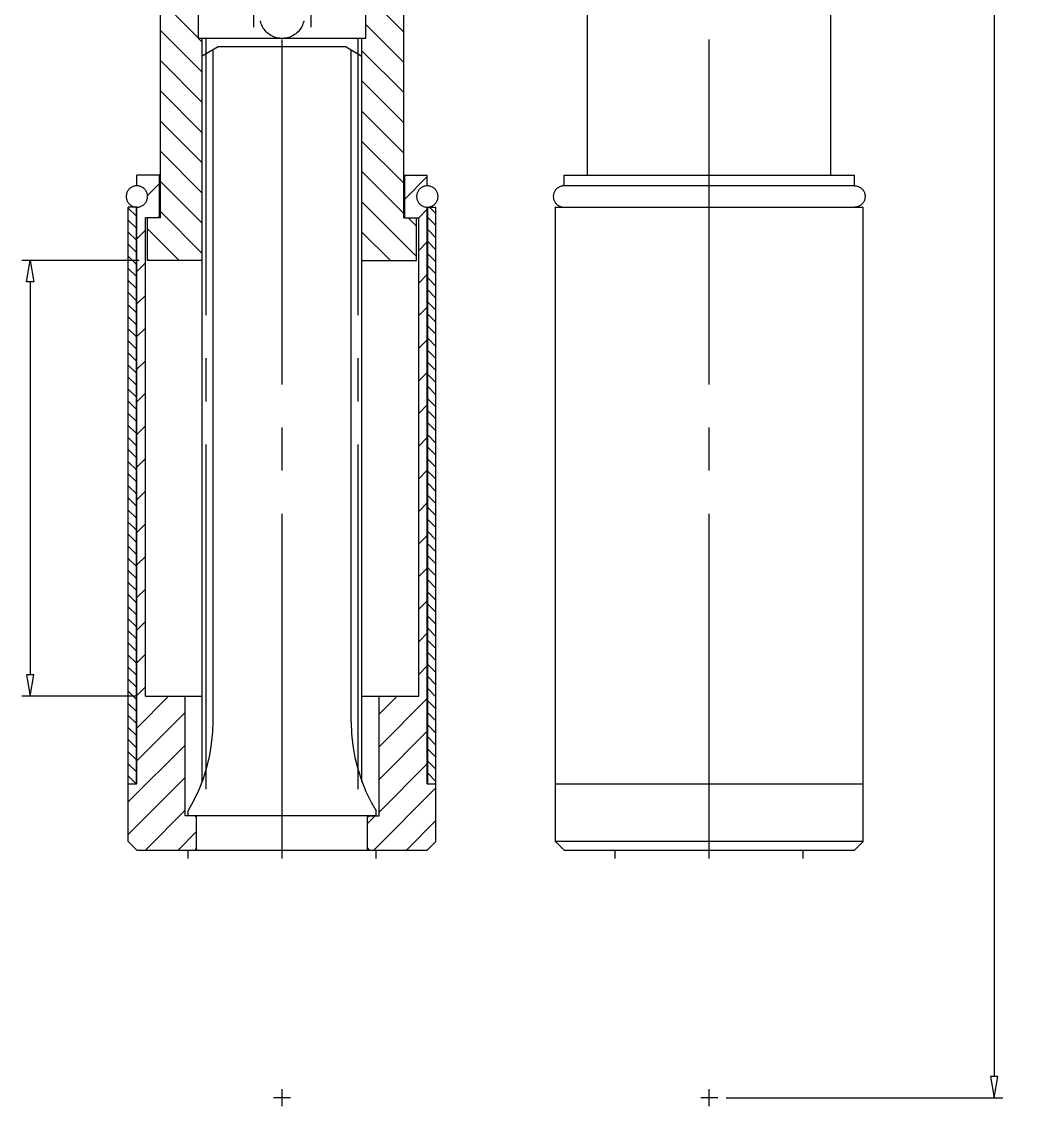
# Model space of a CAD drawing. Extents: x 18.9 to 51.3, y 0.1 to 49.5.
# Drawn here: x 22.06 to 51.28, y 0.13 to 31.58 of the extents above; entities that cross this region are included whole.
import ezdxf

# ---------------------------------------------------------------- set-up
doc = ezdxf.new("R2010")
doc.units = 0
doc.linetypes.add('1', pattern=[13.75, 10, -1.25, 1.25, -1.25])
doc.layers.get('0').update_dxf_attribs({"linetype": 'CONTINUOUS'})

msp = doc.modelspace()

# ---------------------------------------------------------------- linework, layer by layer
at = {"color": 7}
for points in [[(26.079, 25.894), (26.079, 44.202)], [(33.14, 25.894), (33.14, 44.202)], [(38.466, 27.133), (38.466, 44.202)], [(45.527, 27.133), (45.527, 44.202)], [(27.182, 31.097), (27.182, 43.484)], [(32.037, 31.097), (32.037, 43.484)], [(30.24, 31.607), (30.229, 31.563), (30.215, 31.52), (30.198, 31.479), (30.178, 31.438), (30.156, 31.399), (30.131, 31.362), (30.103, 31.327), (30.073, 31.293), (30.041, 31.262), (30.006, 31.233), (29.97, 31.207), (29.932, 31.183), (29.892, 31.162), (29.851, 31.144), (29.809, 31.128), (29.765, 31.116), (29.721, 31.106), (29.677, 31.1), (29.632, 31.097), (29.587, 31.097), (29.542, 31.1), (29.498, 31.106), (29.454, 31.116), (29.41, 31.128), (29.368, 31.144), (29.327, 31.162), (29.287, 31.183), (29.249, 31.207), (29.213, 31.233), (29.179, 31.262), (29.146, 31.293), (29.116, 31.327), (29.088, 31.362), (29.063, 31.399), (29.041, 31.438), (29.021, 31.479), (29.004, 31.52), (28.99, 31.563), (28.979, 31.607)], [(32.037, 31.097), (27.182, 31.097)], [(27.293, 30.584), (27.293, 31.097)], [(27.751, 30.849), (27.293, 30.584)], [(31.468, 30.849), (27.751, 30.849)], [(31.468, 30.849), (31.926, 30.584)], [(31.926, 30.584), (31.926, 31.097)], [(27.293, 9.54), (27.293, 30.584)], [(27.608, 11.277), (27.608, 30.766)], [(31.611, 11.277), (31.611, 30.766)], [(31.926, 9.54), (31.926, 30.584)], [(25.398, 26.823), (25.398, 27.133)], [(26.079, 27.133), (25.398, 27.133)], [(26.054, 25.894), (26.054, 27.133)], [(33.14, 27.133), (33.821, 27.133)], [(33.165, 25.894), (33.165, 27.133)], [(33.821, 26.823), (33.821, 27.133)], [(37.785, 27.133), (46.208, 27.133)], [(37.785, 26.823), (37.785, 27.133)], [(46.208, 26.823), (46.208, 27.133)], [(25.398, 26.204), (25.42, 26.204), (25.441, 26.207), (25.462, 26.21), (25.483, 26.216), (25.504, 26.222), (25.524, 26.231), (25.543, 26.24), (25.562, 26.251), (25.58, 26.263), (25.597, 26.276), (25.613, 26.291), (25.628, 26.306), (25.642, 26.323), (25.655, 26.34), (25.666, 26.359), (25.676, 26.378), (25.685, 26.397), (25.692, 26.418), (25.698, 26.438), (25.703, 26.46), (25.706, 26.481), (25.707, 26.503), (25.707, 26.524), (25.706, 26.546), (25.703, 26.567), (25.698, 26.588), (25.692, 26.609), (25.685, 26.629), (25.676, 26.649), (25.666, 26.668), (25.655, 26.687), (25.642, 26.704), (25.628, 26.721), (25.613, 26.736), (25.597, 26.751), (25.58, 26.764), (25.562, 26.776), (25.543, 26.787), (25.524, 26.796), (25.504, 26.804), (25.483, 26.811), (25.462, 26.816), (25.441, 26.82), (25.42, 26.822), (25.398, 26.823), (25.376, 26.822), (25.355, 26.82), (25.334, 26.816), (25.313, 26.811), (25.292, 26.804), (25.272, 26.796), (25.253, 26.787), (25.234, 26.776), (25.216, 26.764), (25.199, 26.751), (25.183, 26.736), (25.168, 26.721), (25.154, 26.704), (25.141, 26.687), (25.13, 26.668), (25.12, 26.649), (25.111, 26.629), (25.103, 26.609), (25.097, 26.588), (25.093, 26.567), (25.09, 26.546), (25.088, 26.524), (25.088, 26.503), (25.09, 26.481), (25.093, 26.46), (25.097, 26.438), (25.103, 26.418), (25.111, 26.397), (25.12, 26.378), (25.13, 26.359), (25.141, 26.34), (25.154, 26.323), (25.168, 26.306), (25.183, 26.291), (25.199, 26.276), (25.216, 26.263), (25.234, 26.251), (25.253, 26.24), (25.272, 26.231), (25.292, 26.222), (25.313, 26.216), (25.334, 26.21), (25.355, 26.207), (25.398, 26.204)], [(33.821, 26.204), (33.843, 26.204), (33.864, 26.207), (33.886, 26.21), (33.906, 26.216), (33.927, 26.222), (33.947, 26.231), (33.967, 26.24), (33.985, 26.251), (34.003, 26.263), (34.02, 26.276), (34.036, 26.291), (34.051, 26.306), (34.065, 26.323), (34.078, 26.34), (34.089, 26.359), (34.099, 26.378), (34.108, 26.397), (34.116, 26.418), (34.122, 26.438), (34.126, 26.46), (34.129, 26.481), (34.131, 26.503), (34.131, 26.524), (34.129, 26.546), (34.126, 26.567), (34.122, 26.588), (34.116, 26.609), (34.108, 26.629), (34.099, 26.649), (34.089, 26.668), (34.078, 26.687), (34.065, 26.704), (34.051, 26.721), (34.036, 26.736), (34.02, 26.751), (34.003, 26.764), (33.985, 26.776), (33.967, 26.787), (33.947, 26.796), (33.927, 26.804), (33.906, 26.811), (33.886, 26.816), (33.864, 26.82), (33.843, 26.822), (33.821, 26.823), (33.8, 26.822), (33.778, 26.82), (33.757, 26.816), (33.736, 26.811), (33.715, 26.804), (33.695, 26.796), (33.676, 26.787), (33.657, 26.776), (33.639, 26.764), (33.622, 26.751), (33.606, 26.736), (33.591, 26.721), (33.577, 26.704), (33.564, 26.687), (33.553, 26.668), (33.543, 26.649), (33.534, 26.629), (33.527, 26.609), (33.521, 26.588), (33.516, 26.567), (33.513, 26.546), (33.512, 26.524), (33.512, 26.503), (33.513, 26.481), (33.516, 26.46), (33.521, 26.438), (33.527, 26.418), (33.534, 26.397), (33.543, 26.378), (33.553, 26.359), (33.564, 26.34), (33.577, 26.323), (33.591, 26.306), (33.606, 26.291), (33.622, 26.276), (33.639, 26.263), (33.657, 26.251), (33.676, 26.24), (33.695, 26.231), (33.715, 26.222), (33.736, 26.216), (33.757, 26.21), (33.778, 26.207), (33.821, 26.204)], [(37.785, 26.823), (37.763, 26.822), (37.742, 26.82), (37.721, 26.816), (37.7, 26.811), (37.679, 26.804), (37.659, 26.796), (37.64, 26.787), (37.621, 26.776), (37.603, 26.764), (37.586, 26.751), (37.57, 26.736), (37.555, 26.721), (37.541, 26.704), (37.528, 26.687), (37.517, 26.668), (37.507, 26.649), (37.498, 26.629), (37.49, 26.609), (37.484, 26.588), (37.48, 26.567), (37.477, 26.546), (37.475, 26.524), (37.475, 26.503), (37.477, 26.481), (37.48, 26.46), (37.484, 26.438), (37.49, 26.418), (37.498, 26.397), (37.507, 26.378), (37.517, 26.359), (37.528, 26.34), (37.541, 26.323), (37.555, 26.306), (37.57, 26.291), (37.586, 26.276), (37.603, 26.263), (37.621, 26.251), (37.64, 26.24), (37.659, 26.231), (37.679, 26.222), (37.7, 26.216), (37.721, 26.21), (37.742, 26.207), (37.785, 26.204)], [(46.208, 26.823), (37.785, 26.823)], [(46.208, 26.823), (46.23, 26.822), (46.251, 26.82), (46.273, 26.816), (46.294, 26.811), (46.314, 26.804), (46.334, 26.796), (46.354, 26.787), (46.372, 26.776), (46.39, 26.764), (46.407, 26.751), (46.423, 26.736), (46.438, 26.721), (46.452, 26.704), (46.465, 26.687), (46.476, 26.668), (46.486, 26.649), (46.495, 26.629), (46.503, 26.609), (46.509, 26.588), (46.513, 26.567), (46.516, 26.546), (46.518, 26.524), (46.518, 26.503), (46.516, 26.481), (46.513, 26.46), (46.509, 26.438), (46.503, 26.418), (46.495, 26.397), (46.486, 26.378), (46.476, 26.359), (46.465, 26.34), (46.452, 26.323), (46.438, 26.306), (46.423, 26.291), (46.407, 26.276), (46.39, 26.263), (46.372, 26.251), (46.354, 26.24), (46.334, 26.231), (46.314, 26.222), (46.294, 26.216), (46.273, 26.21), (46.251, 26.207), (46.208, 26.204)], [(25.15, 7.809), (25.15, 26.204)], [(25.398, 26.204), (25.15, 26.204)], [(25.386, 9.481), (25.386, 26.204)], [(25.398, 9.481), (25.398, 26.204)], [(33.821, 9.481), (33.821, 26.204)], [(33.821, 26.204), (34.069, 26.204)], [(33.834, 9.481), (33.834, 26.204)], [(34.069, 7.809), (34.069, 26.204)], [(37.537, 7.809), (37.537, 26.204)], [(37.537, 26.204), (46.456, 26.204)], [(46.456, 7.809), (46.456, 26.204)], [(25.646, 12.021), (25.646, 25.894)], [(26.079, 25.894), (25.646, 25.894)], [(25.708, 24.655), (25.708, 25.894)], [(26.079, 25.894), (25.708, 25.894)], [(33.14, 25.894), (33.573, 25.894)], [(33.14, 25.894), (33.511, 25.894)], [(33.511, 24.655), (33.511, 25.894)], [(33.573, 12.021), (33.573, 25.894)], [(27.293, 24.655), (25.708, 24.655)], [(31.926, 24.655), (33.511, 24.655)], [(25.646, 12.021), (27.293, 12.021)], [(26.798, 8.552), (26.798, 12.021)], [(31.926, 12.021), (33.573, 12.021)], [(32.421, 8.552), (32.421, 12.021)], [(26.884, 8.699), (27.054, 9.001), (27.202, 9.313), (27.328, 9.636), (27.431, 9.966), (27.511, 10.302), (27.567, 10.643), (27.599, 10.988), (27.608, 11.277)], [(31.611, 11.277), (31.623, 10.932), (31.659, 10.588), (31.72, 10.247), (31.803, 9.912), (31.91, 9.583), (32.04, 9.262), (32.191, 8.951), (32.335, 8.699)], [(25.15, 9.481), (25.398, 9.481)], [(33.821, 9.481), (34.069, 9.481)], [(37.537, 9.481), (46.456, 9.481)], [(27.083, 8.552), (26.798, 8.552)], [(26.884, 8.552), (26.884, 8.699)], [(32.335, 8.552), (26.884, 8.552)], [(27.083, 8.552), (27.132, 8.503)], [(27.132, 7.561), (27.132, 8.552)], [(32.087, 7.561), (32.087, 8.552)], [(32.136, 8.552), (32.087, 8.503)], [(32.136, 8.552), (32.421, 8.552)], [(32.335, 8.552), (32.335, 8.699)], [(25.398, 7.561), (25.15, 7.809)], [(25.398, 7.561), (33.821, 7.561)], [(26.884, 7.313), (26.884, 7.561)], [(27.132, 7.611), (27.083, 7.561)], [(32.087, 7.611), (32.136, 7.561)], [(32.335, 7.313), (32.335, 7.561)], [(34.069, 7.809), (33.821, 7.561)], [(46.456, 7.809), (37.537, 7.809)], [(37.785, 7.561), (37.537, 7.809)], [(37.785, 7.561), (46.208, 7.561)], [(39.271, 7.313), (39.271, 7.561)], [(44.722, 7.313), (44.722, 7.561)], [(46.456, 7.809), (46.208, 7.561)]]:
    msp.add_lwpolyline(points, dxfattribs=at)
at = {"color": 3}
for points in [[(50.26, 44.326), (50.26, 0.996)], [(25.46, 24.655), (22.058, 24.655)], [(22.409, 24.036), (22.202, 24.036), (22.306, 24.655), (22.306, 24.655), (22.409, 24.036)], [(22.306, 24.036), (22.306, 12.64)], [(22.409, 12.64), (22.202, 12.64), (22.306, 12.021), (22.306, 12.021), (22.409, 12.64)], [(25.398, 12.021), (22.058, 12.021)], [(50.363, 0.996), (50.156, 0.996), (50.26, 0.377), (50.26, 0.377), (50.363, 0.996)], [(42.492, 0.377), (50.507, 0.377)]]:
    msp.add_lwpolyline(points, dxfattribs=at)
at = {"color": 4, "linetype": '1'}
for points in [[(28.78, 43.925), (28.78, 31.097)], [(30.439, 43.925), (30.439, 31.097)], [(29.61, 7.313), (29.61, 31.342)], [(41.997, 7.313), (41.997, 31.342)], [(27.407, 9.322), (27.407, 31.1)], [(31.812, 9.322), (31.812, 31.1)], [(29.857, 0.377), (29.362, 0.377)], [(29.61, 0.129), (29.61, 0.624)], [(42.244, 0.377), (41.749, 0.377)], [(41.997, 0.129), (41.997, 0.624)]]:
    msp.add_lwpolyline(points, dxfattribs=at)
at = {"color": 1}
for points in [[(26.079, 32.206), (27.182, 31.104)], [(32.037, 32.379), (33.14, 31.277)], [(32.037, 31.503), (33.14, 30.401)], [(26.079, 31.33), (27.293, 30.116)], [(27.189, 31.097), (27.293, 30.992)], [(31.926, 30.739), (33.14, 29.525)], [(26.079, 30.454), (27.293, 29.24)], [(26.079, 29.578), (27.293, 28.364)], [(31.926, 29.863), (33.14, 28.649)], [(31.926, 28.987), (33.14, 27.773)], [(26.079, 28.702), (27.293, 27.489)], [(31.926, 28.111), (33.14, 26.897)], [(26.079, 27.827), (27.293, 26.613)], [(31.926, 27.235), (33.14, 26.021)], [(33.165, 26.433), (33.821, 27.089)], [(25.706, 26.542), (26.054, 26.89)], [(26.079, 26.951), (27.293, 25.737)], [(25.15, 26.179), (25.386, 25.944)], [(31.926, 26.359), (33.511, 24.774)], [(33.572, 25.894), (33.821, 26.143)], [(33.885, 26.204), (34.069, 26.02)], [(25.15, 25.829), (25.386, 25.594)], [(26.004, 25.894), (26.054, 25.944)], [(26.079, 26.075), (27.293, 24.861)], [(33.267, 25.894), (33.511, 25.65)], [(33.834, 25.905), (34.069, 25.669)], [(25.15, 25.479), (25.386, 25.243)], [(25.398, 25.288), (25.646, 25.536)], [(25.708, 25.571), (26.623, 24.655)], [(31.926, 25.483), (32.754, 24.655)], [(33.834, 25.554), (34.069, 25.319)], [(33.573, 24.95), (33.821, 25.197)], [(33.834, 25.204), (34.069, 24.968)], [(25.15, 25.128), (25.386, 24.893)], [(33.834, 24.853), (34.069, 24.618)], [(25.15, 24.778), (25.386, 24.542)], [(25.398, 24.342), (25.646, 24.59)], [(25.708, 24.695), (25.747, 24.655)], [(25.15, 24.427), (25.386, 24.192)], [(33.573, 24.004), (33.821, 24.251)], [(33.834, 24.503), (34.069, 24.268)], [(25.15, 24.077), (25.386, 23.842)], [(33.834, 24.153), (34.069, 23.917)], [(25.15, 23.727), (25.386, 23.491)], [(25.398, 23.396), (25.646, 23.644)], [(33.834, 23.802), (34.069, 23.567)], [(25.15, 23.376), (25.386, 23.141)], [(33.573, 23.058), (33.821, 23.305)], [(33.834, 23.452), (34.069, 23.217)], [(25.15, 23.026), (25.386, 22.791)], [(33.834, 23.102), (34.069, 22.866)], [(25.15, 22.676), (25.386, 22.44)], [(25.398, 22.45), (25.646, 22.698)], [(33.834, 22.751), (34.069, 22.516)], [(33.573, 22.112), (33.821, 22.359)], [(33.834, 22.401), (34.069, 22.166)], [(25.15, 22.325), (25.386, 22.09)], [(33.834, 22.051), (34.069, 21.815)], [(25.15, 21.975), (25.386, 21.74)], [(25.398, 21.504), (25.646, 21.752)], [(25.15, 21.625), (25.386, 21.389)], [(33.573, 21.166), (33.821, 21.413)], [(33.834, 21.7), (34.069, 21.465)], [(25.15, 21.274), (25.386, 21.039)], [(33.834, 21.35), (34.069, 21.115)], [(25.15, 20.924), (25.386, 20.689)], [(25.398, 20.558), (25.646, 20.806)], [(33.834, 20.999), (34.069, 20.764)], [(25.15, 20.573), (25.386, 20.338)], [(33.573, 20.22), (33.821, 20.467)], [(33.834, 20.649), (34.069, 20.414)], [(25.15, 20.223), (25.386, 19.988)], [(33.834, 20.299), (34.069, 20.063)], [(25.15, 19.873), (25.386, 19.637)], [(25.398, 19.612), (25.646, 19.86)], [(33.834, 19.948), (34.069, 19.713)], [(25.15, 19.522), (25.386, 19.287)], [(33.573, 19.274), (33.821, 19.521)], [(33.834, 19.598), (34.069, 19.363)], [(33.834, 19.248), (34.069, 19.012)], [(25.15, 19.172), (25.386, 18.937)], [(25.398, 18.666), (25.646, 18.914)], [(33.834, 18.897), (34.069, 18.662)], [(25.15, 18.822), (25.386, 18.586)], [(33.573, 18.328), (33.821, 18.576)], [(25.15, 18.471), (25.386, 18.236)], [(33.834, 18.547), (34.069, 18.312)], [(25.15, 18.121), (25.386, 17.886)], [(25.398, 17.72), (25.646, 17.968)], [(33.834, 18.197), (34.069, 17.961)], [(25.15, 17.771), (25.386, 17.535)], [(33.573, 17.382), (33.821, 17.63)], [(33.834, 17.846), (34.069, 17.611)], [(25.15, 17.42), (25.386, 17.185)], [(33.834, 17.496), (34.069, 17.261)], [(25.15, 17.07), (25.386, 16.835)], [(25.398, 16.774), (25.646, 17.022)], [(33.834, 17.146), (34.069, 16.91)], [(25.15, 16.72), (25.386, 16.484)], [(33.573, 16.436), (33.821, 16.684)], [(33.834, 16.795), (34.069, 16.56)], [(25.15, 16.369), (25.386, 16.134)], [(33.834, 16.445), (34.069, 16.209)], [(25.398, 15.828), (25.646, 16.076)], [(33.834, 16.094), (34.069, 15.859)], [(25.15, 16.019), (25.386, 15.783)], [(33.573, 15.49), (33.821, 15.738)], [(33.834, 15.744), (34.069, 15.509)], [(25.15, 15.668), (25.386, 15.433)], [(25.15, 15.318), (25.386, 15.083)], [(25.398, 14.882), (25.646, 15.13)], [(33.834, 15.394), (34.069, 15.158)], [(25.15, 14.968), (25.386, 14.732)], [(33.573, 14.544), (33.821, 14.792)], [(33.834, 15.043), (34.069, 14.808)], [(25.15, 14.617), (25.386, 14.382)], [(33.834, 14.693), (34.069, 14.458)], [(25.15, 14.267), (25.386, 14.032)], [(25.398, 13.936), (25.646, 14.184)], [(33.834, 14.343), (34.069, 14.107)], [(25.15, 13.917), (25.386, 13.681)], [(33.573, 13.598), (33.821, 13.846)], [(33.834, 13.992), (34.069, 13.757)], [(25.15, 13.566), (25.386, 13.331)], [(33.834, 13.642), (34.069, 13.407)], [(25.15, 13.216), (25.386, 12.981)], [(25.398, 12.99), (25.646, 13.238)], [(33.834, 13.292), (34.069, 13.056)], [(33.573, 12.652), (33.821, 12.9)], [(33.834, 12.941), (34.069, 12.706)], [(25.15, 12.866), (25.386, 12.63)], [(33.834, 12.591), (34.069, 12.356)], [(25.15, 12.515), (25.386, 12.28)], [(25.398, 12.044), (25.646, 12.292)], [(25.15, 12.165), (25.386, 11.93)], [(25.398, 11.098), (26.32, 12.021)], [(32.421, 11.5), (32.942, 12.021)], [(32.421, 10.554), (33.821, 11.954)], [(33.834, 12.241), (34.069, 12.005)], [(25.15, 11.815), (25.386, 11.579)], [(33.834, 11.89), (34.069, 11.655)], [(25.15, 11.464), (25.386, 11.229)], [(25.398, 10.152), (26.798, 11.552)], [(33.834, 11.54), (34.069, 11.304)], [(25.15, 11.114), (25.386, 10.878)], [(33.834, 11.189), (34.069, 10.954)], [(25.15, 10.763), (25.386, 10.528)], [(32.421, 9.608), (33.821, 11.008)], [(33.834, 10.839), (34.069, 10.604)], [(25.15, 8.959), (26.798, 10.606)], [(25.15, 10.413), (25.386, 10.178)], [(33.834, 10.489), (34.069, 10.253)], [(33.834, 10.138), (34.069, 9.903)], [(25.15, 10.063), (25.386, 9.827)], [(32.421, 8.662), (33.821, 10.062)], [(33.834, 9.788), (34.069, 9.553)], [(25.15, 9.712), (25.381, 9.481)], [(25.15, 8.013), (26.798, 9.66)], [(32.267, 7.561), (34.069, 9.364)], [(25.645, 7.561), (26.798, 8.714)], [(32.087, 8.328), (32.312, 8.552)], [(33.213, 7.561), (34.069, 8.418)], [(26.591, 7.561), (27.132, 8.103)]]:
    msp.add_lwpolyline(points, dxfattribs=at)
at = {"color": 2, "const_width": 0.000000248}
for points in [[(50.408, 23.352), (50.408, 23.459), (51.087, 23.459), (51.062, 23.487), (51.038, 23.521), (51.013, 23.559), (50.991, 23.6), (50.973, 23.637), (50.958, 23.672), (51.061, 23.672), (51.091, 23.615), (51.125, 23.562), (51.163, 23.515), (51.202, 23.475), (51.241, 23.444), (51.279, 23.421), (51.279, 23.352), (50.408, 23.352)], [(50.879, 22.916), (50.897, 22.956), (50.92, 22.989), (50.948, 23.014), (50.98, 23.032), (51.016, 23.042), (51.055, 23.046), (51.115, 23.038), (51.168, 23.016), (51.214, 22.978), (51.25, 22.927), (51.272, 22.867), (51.279, 22.797), (51.272, 22.726), (51.25, 22.665), (51.213, 22.614), (51.166, 22.576), (51.112, 22.553), (51.052, 22.545), (51.014, 22.548), (50.979, 22.559), (50.947, 22.576), (50.92, 22.601), (50.897, 22.633), (50.879, 22.673), (50.858, 22.624), (50.83, 22.583), (50.795, 22.551), (50.753, 22.528), (50.707, 22.514), (50.656, 22.509), (50.586, 22.518), (50.524, 22.544), (50.469, 22.588), (50.427, 22.646), (50.402, 22.715), (50.394, 22.795), (50.402, 22.875), (50.427, 22.944), (50.47, 23.002), (50.524, 23.046), (50.588, 23.072), (50.659, 23.081), (50.712, 23.076), (50.76, 23.062), (50.801, 23.038), (50.835, 23.005), (50.861, 22.964), (50.879, 22.916)], [(50.658, 22.971), (50.628, 22.969), (50.599, 22.962), (50.57, 22.95), (50.544, 22.933), (50.522, 22.912), (50.504, 22.886), (50.491, 22.856), (50.484, 22.826), (50.481, 22.794), (50.487, 22.746), (50.503, 22.704), (50.53, 22.668), (50.566, 22.64), (50.607, 22.624), (50.655, 22.618), (50.703, 22.624), (50.746, 22.641), (50.782, 22.669), (50.81, 22.706), (50.827, 22.749), (50.832, 22.797), (50.827, 22.845), (50.81, 22.886), (50.783, 22.922), (50.747, 22.949), (50.705, 22.966), (50.658, 22.971)], [(51.059, 22.937), (51.02, 22.933), (50.987, 22.919), (50.958, 22.897), (50.937, 22.868), (50.924, 22.834), (50.919, 22.794), (50.924, 22.756), (50.937, 22.722), (50.958, 22.694), (50.986, 22.672), (51.017, 22.659), (51.053, 22.654), (51.09, 22.659), (51.123, 22.672), (51.151, 22.695), (51.174, 22.724), (51.187, 22.758), (51.191, 22.796), (51.187, 22.834), (51.174, 22.868), (51.152, 22.897), (51.125, 22.919), (51.093, 22.932), (51.059, 22.937)], [(29.996, 22.439), (30.005, 22.341), (29.961, 22.33), (29.926, 22.315), (29.9, 22.294), (29.882, 22.268), (29.871, 22.238), (29.867, 22.204), (29.87, 22.174), (29.877, 22.146), (29.89, 22.122), (29.907, 22.099), (29.927, 22.08), (29.95, 22.064), (29.978, 22.049), (30.012, 22.037), (30.052, 22.026), (30.095, 22.017), (30.139, 22.012), (30.183, 22.01), (30.188, 22.01), (30.195, 22.011), (30.204, 22.011), (30.172, 22.034), (30.145, 22.062), (30.121, 22.094), (30.104, 22.131), (30.093, 22.169), (30.089, 22.209), (30.098, 22.274), (30.124, 22.332), (30.168, 22.383), (30.226, 22.423), (30.295, 22.446), (30.374, 22.454), (30.457, 22.446), (30.528, 22.421), (30.588, 22.38), (30.632, 22.326), (30.659, 22.264), (30.668, 22.194), (30.663, 22.141), (30.648, 22.092), (30.623, 22.046), (30.588, 22.005), (30.544, 21.971), (30.492, 21.944), (30.427, 21.925), (30.346, 21.913), (30.247, 21.909), (30.144, 21.913), (30.055, 21.925), (29.982, 21.944), (29.921, 21.97), (29.871, 22.005), (29.831, 22.046), (29.803, 22.094), (29.785, 22.148), (29.78, 22.206), (29.786, 22.267), (29.805, 22.32), (29.836, 22.365), (29.879, 22.401), (29.932, 22.425), (29.996, 22.439)], [(30.38, 22.022), (30.437, 22.027), (30.486, 22.043), (30.526, 22.069), (30.556, 22.102), (30.574, 22.14), (30.58, 22.181), (30.573, 22.224), (30.554, 22.264), (30.522, 22.299), (30.479, 22.327), (30.429, 22.344), (30.371, 22.35), (30.319, 22.344), (30.274, 22.328), (30.236, 22.302), (30.207, 22.268), (30.19, 22.228), (30.184, 22.184), (30.19, 22.14), (30.207, 22.101), (30.236, 22.068), (30.275, 22.043), (30.323, 22.027), (30.38, 22.022)], [(42.383, 22.439), (42.392, 22.341), (42.348, 22.33), (42.313, 22.315), (42.287, 22.294), (42.269, 22.268), (42.258, 22.238), (42.254, 22.204), (42.257, 22.174), (42.265, 22.146), (42.277, 22.122), (42.294, 22.099), (42.314, 22.08), (42.337, 22.064), (42.365, 22.049), (42.399, 22.037), (42.439, 22.026), (42.482, 22.017), (42.526, 22.012), (42.57, 22.01), (42.575, 22.01), (42.582, 22.011), (42.591, 22.011), (42.559, 22.034), (42.532, 22.062), (42.508, 22.094), (42.491, 22.131), (42.48, 22.169), (42.477, 22.209), (42.485, 22.274), (42.511, 22.332), (42.555, 22.383), (42.613, 22.423), (42.682, 22.446), (42.761, 22.454), (42.844, 22.446), (42.915, 22.421), (42.975, 22.38), (43.019, 22.326), (43.046, 22.264), (43.055, 22.194), (43.05, 22.141), (43.035, 22.092), (43.01, 22.046), (42.975, 22.005), (42.931, 21.971), (42.879, 21.944), (42.815, 21.925), (42.733, 21.913), (42.634, 21.909), (42.531, 21.913), (42.442, 21.925), (42.369, 21.944), (42.308, 21.97), (42.258, 22.005), (42.218, 22.046), (42.19, 22.094), (42.172, 22.148), (42.167, 22.206), (42.173, 22.267), (42.192, 22.32), (42.223, 22.365), (42.266, 22.401), (42.319, 22.425), (42.383, 22.439)], [(42.767, 22.022), (42.824, 22.027), (42.873, 22.043), (42.913, 22.069), (42.943, 22.102), (42.961, 22.14), (42.967, 22.181), (42.96, 22.224), (42.941, 22.264), (42.909, 22.299), (42.866, 22.327), (42.816, 22.344), (42.758, 22.35), (42.706, 22.344), (42.661, 22.328), (42.623, 22.302), (42.594, 22.268), (42.577, 22.228), (42.571, 22.184), (42.577, 22.14), (42.594, 22.101), (42.623, 22.068), (42.662, 22.043), (42.71, 22.027), (42.767, 22.022)], [(50.836, 22.406), (50.932, 22.402), (51.014, 22.392), (51.083, 22.374), (51.141, 22.35), (51.189, 22.318), (51.228, 22.28), (51.256, 22.235), (51.273, 22.183), (51.279, 22.123), (51.276, 22.078), (51.266, 22.038), (51.251, 22.001), (51.229, 21.968), (51.202, 21.939), (51.17, 21.914), (51.132, 21.892), (51.089, 21.875), (51.041, 21.86), (50.984, 21.849), (50.916, 21.843), (50.836, 21.84), (50.741, 21.844), (50.659, 21.854), (50.59, 21.872), (50.532, 21.896), (50.484, 21.927), (50.445, 21.965), (50.416, 22.011), (50.399, 22.063), (50.394, 22.123), (50.404, 22.201), (50.433, 22.266), (50.483, 22.32), (50.571, 22.368), (50.688, 22.396), (50.836, 22.406)], [(50.836, 22.296), (50.709, 22.291), (50.615, 22.274), (50.552, 22.246), (50.512, 22.211), (50.489, 22.169), (50.481, 22.123), (50.489, 22.077), (50.513, 22.036), (50.552, 22), (50.615, 21.972), (50.71, 21.955), (50.836, 21.95), (50.963, 21.955), (51.058, 21.972), (51.12, 22), (51.16, 22.036), (51.183, 22.077), (51.191, 22.124), (51.184, 22.17), (51.163, 22.209), (51.129, 22.241), (51.061, 22.272), (50.963, 22.29), (50.836, 22.296)], [(29.897, 21.275), (29.794, 21.275), (29.794, 21.823), (29.82, 21.822), (29.845, 21.818), (29.869, 21.811), (29.908, 21.795), (29.946, 21.772), (29.984, 21.744), (30.024, 21.709), (30.068, 21.665), (30.116, 21.611), (30.188, 21.531), (30.25, 21.47), (30.301, 21.429), (30.345, 21.402), (30.388, 21.386), (30.429, 21.381), (30.469, 21.386), (30.505, 21.4), (30.536, 21.424), (30.56, 21.456), (30.575, 21.494), (30.58, 21.537), (30.575, 21.583), (30.559, 21.622), (30.534, 21.655), (30.499, 21.679), (30.456, 21.694), (30.405, 21.699), (30.417, 21.804), (30.492, 21.79), (30.554, 21.763), (30.604, 21.723), (30.64, 21.671), (30.661, 21.608), (30.668, 21.535), (30.661, 21.461), (30.637, 21.398), (30.599, 21.346), (30.549, 21.307), (30.491, 21.284), (30.427, 21.277), (30.392, 21.279), (30.358, 21.286), (30.324, 21.297), (30.29, 21.313), (30.254, 21.336), (30.218, 21.364), (30.176, 21.403), (30.125, 21.455), (30.065, 21.521), (30.016, 21.575), (29.98, 21.614), (29.955, 21.639), (29.936, 21.655), (29.916, 21.67), (29.897, 21.682), (29.897, 21.275)], [(42.284, 21.275), (42.181, 21.275), (42.181, 21.823), (42.207, 21.822), (42.232, 21.818), (42.256, 21.811), (42.295, 21.795), (42.333, 21.772), (42.371, 21.744), (42.411, 21.709), (42.455, 21.665), (42.503, 21.611), (42.575, 21.531), (42.637, 21.47), (42.688, 21.429), (42.732, 21.402), (42.775, 21.386), (42.816, 21.381), (42.856, 21.386), (42.892, 21.4), (42.923, 21.424), (42.948, 21.456), (42.962, 21.494), (42.967, 21.537), (42.962, 21.583), (42.946, 21.622), (42.921, 21.655), (42.886, 21.679), (42.843, 21.694), (42.792, 21.699), (42.804, 21.804), (42.879, 21.79), (42.942, 21.763), (42.991, 21.723), (43.027, 21.671), (43.048, 21.608), (43.055, 21.535), (43.048, 21.461), (43.024, 21.398), (42.986, 21.346), (42.936, 21.307), (42.879, 21.284), (42.814, 21.277), (42.779, 21.279), (42.745, 21.286), (42.711, 21.297), (42.677, 21.313), (42.641, 21.336), (42.605, 21.364), (42.563, 21.403), (42.512, 21.455), (42.452, 21.521), (42.404, 21.575), (42.367, 21.614), (42.342, 21.639), (42.323, 21.655), (42.304, 21.67), (42.284, 21.682), (42.284, 21.275)], [(30.024, 21.166), (30.038, 21.064), (29.984, 21.05), (29.94, 21.03), (29.908, 21.004), (29.885, 20.974), (29.872, 20.94), (29.867, 20.902), (29.873, 20.856), (29.891, 20.816), (29.92, 20.78), (29.957, 20.753), (30, 20.736), (30.049, 20.731), (30.095, 20.736), (30.136, 20.751), (30.171, 20.777), (30.197, 20.81), (30.213, 20.849), (30.218, 20.893), (30.217, 20.914), (30.213, 20.938), (30.206, 20.965), (30.3, 20.954), (30.3, 20.947), (30.299, 20.942), (30.299, 20.937), (30.303, 20.895), (30.315, 20.856), (30.335, 20.82), (30.363, 20.791), (30.399, 20.774), (30.445, 20.768), (30.481, 20.772), (30.514, 20.785), (30.542, 20.806), (30.563, 20.834), (30.576, 20.866), (30.58, 20.904), (30.576, 20.941), (30.563, 20.974), (30.541, 21.003), (30.511, 21.026), (30.472, 21.043), (30.424, 21.054), (30.443, 21.156), (30.509, 21.138), (30.565, 21.11), (30.609, 21.071), (30.642, 21.023), (30.662, 20.968), (30.668, 20.906), (30.665, 20.862), (30.655, 20.82), (30.638, 20.781), (30.615, 20.746), (30.587, 20.717), (30.554, 20.694), (30.518, 20.677), (30.481, 20.667), (30.442, 20.664), (30.406, 20.667), (30.371, 20.676), (30.339, 20.692), (30.311, 20.715), (30.286, 20.743), (30.266, 20.778), (30.25, 20.732), (30.225, 20.694), (30.192, 20.664), (30.151, 20.641), (30.105, 20.627), (30.051, 20.623), (29.979, 20.632), (29.915, 20.658), (29.858, 20.702), (29.814, 20.759), (29.788, 20.826), (29.779, 20.902), (29.787, 20.971), (29.809, 21.031), (29.847, 21.083), (29.897, 21.125), (29.956, 21.152), (30.024, 21.166)], [(42.411, 21.166), (42.425, 21.064), (42.371, 21.05), (42.327, 21.03), (42.295, 21.004), (42.272, 20.974), (42.259, 20.94), (42.254, 20.902), (42.26, 20.856), (42.278, 20.816), (42.307, 20.78), (42.344, 20.753), (42.387, 20.736), (42.436, 20.731), (42.482, 20.736), (42.523, 20.751), (42.558, 20.777), (42.584, 20.81), (42.6, 20.849), (42.605, 20.893), (42.604, 20.914), (42.6, 20.938), (42.593, 20.965), (42.687, 20.954), (42.687, 20.947), (42.686, 20.942), (42.686, 20.937), (42.69, 20.895), (42.702, 20.856), (42.722, 20.82), (42.75, 20.791), (42.786, 20.774), (42.832, 20.768), (42.868, 20.772), (42.901, 20.785), (42.929, 20.806), (42.95, 20.834), (42.963, 20.866), (42.968, 20.904), (42.963, 20.941), (42.95, 20.974), (42.928, 21.003), (42.898, 21.026), (42.859, 21.043), (42.811, 21.054), (42.83, 21.156), (42.896, 21.138), (42.952, 21.11), (42.996, 21.071), (43.029, 21.023), (43.049, 20.968), (43.055, 20.906), (43.052, 20.862), (43.042, 20.82), (43.025, 20.781), (43.002, 20.746), (42.974, 20.717), (42.941, 20.694), (42.905, 20.677), (42.868, 20.667), (42.829, 20.664), (42.793, 20.667), (42.758, 20.676), (42.726, 20.692), (42.698, 20.715), (42.673, 20.743), (42.653, 20.778), (42.637, 20.732), (42.612, 20.694), (42.579, 20.664), (42.538, 20.641), (42.492, 20.627), (42.439, 20.623), (42.366, 20.632), (42.302, 20.658), (42.245, 20.702), (42.201, 20.759), (42.175, 20.826), (42.166, 20.902), (42.174, 20.971), (42.196, 21.031), (42.234, 21.083), (42.284, 21.125), (42.343, 21.152), (42.411, 21.166)], [(30.266, 20.366), (30.285, 20.404), (30.308, 20.436), (30.336, 20.46), (30.368, 20.476), (30.404, 20.487), (30.444, 20.49), (30.504, 20.483), (30.557, 20.461), (30.604, 20.425), (30.64, 20.377), (30.661, 20.319), (30.668, 20.252), (30.661, 20.184), (30.639, 20.126), (30.602, 20.077), (30.555, 20.041), (30.501, 20.019), (30.441, 20.011), (30.402, 20.015), (30.367, 20.025), (30.336, 20.041), (30.308, 20.065), (30.285, 20.096), (30.266, 20.133), (30.245, 20.086), (30.217, 20.048), (30.182, 20.017), (30.141, 19.995), (30.095, 19.982), (30.043, 19.977), (29.973, 19.986), (29.91, 20.011), (29.856, 20.052), (29.813, 20.108), (29.788, 20.174), (29.78, 20.25), (29.788, 20.327), (29.813, 20.393), (29.856, 20.448), (29.911, 20.49), (29.974, 20.515), (30.046, 20.523), (30.1, 20.519), (30.147, 20.505), (30.188, 20.482), (30.222, 20.451), (30.248, 20.412), (30.266, 20.366)], [(42.653, 20.366), (42.672, 20.404), (42.695, 20.436), (42.723, 20.46), (42.755, 20.476), (42.791, 20.487), (42.831, 20.49), (42.891, 20.483), (42.944, 20.461), (42.991, 20.425), (43.027, 20.377), (43.048, 20.319), (43.055, 20.252), (43.048, 20.184), (43.026, 20.126), (42.989, 20.077), (42.942, 20.041), (42.888, 20.019), (42.828, 20.011), (42.789, 20.015), (42.754, 20.025), (42.723, 20.041), (42.695, 20.065), (42.672, 20.096), (42.653, 20.133), (42.632, 20.086), (42.604, 20.048), (42.569, 20.017), (42.528, 19.995), (42.482, 19.982), (42.43, 19.977), (42.36, 19.986), (42.297, 20.011), (42.243, 20.052), (42.2, 20.108), (42.175, 20.174), (42.167, 20.25), (42.175, 20.327), (42.201, 20.393), (42.243, 20.448), (42.298, 20.49), (42.361, 20.515), (42.433, 20.523), (42.487, 20.519), (42.534, 20.505), (42.575, 20.482), (42.61, 20.451), (42.636, 20.412), (42.653, 20.366)], [(30.046, 20.419), (30.015, 20.417), (29.986, 20.41), (29.957, 20.398), (29.931, 20.382), (29.909, 20.362), (29.891, 20.337), (29.878, 20.309), (29.87, 20.28), (29.867, 20.249), (29.873, 20.203), (29.889, 20.163), (29.917, 20.129), (29.953, 20.102), (29.994, 20.087), (30.042, 20.081), (30.09, 20.087), (30.133, 20.103), (30.17, 20.13), (30.198, 20.166), (30.214, 20.206), (30.22, 20.253), (30.215, 20.298), (30.198, 20.337), (30.17, 20.372), (30.134, 20.398), (30.093, 20.414), (30.046, 20.419)], [(30.447, 20.386), (30.409, 20.382), (30.375, 20.369), (30.347, 20.348), (30.325, 20.32), (30.312, 20.288), (30.307, 20.25), (30.312, 20.213), (30.325, 20.181), (30.346, 20.153), (30.374, 20.132), (30.406, 20.12), (30.442, 20.116), (30.479, 20.12), (30.512, 20.133), (30.54, 20.154), (30.563, 20.182), (30.576, 20.215), (30.58, 20.251), (30.576, 20.288), (30.563, 20.32), (30.541, 20.348), (30.513, 20.369), (30.482, 20.382), (30.447, 20.386)], [(42.433, 20.419), (42.402, 20.417), (42.373, 20.41), (42.344, 20.398), (42.318, 20.382), (42.296, 20.362), (42.278, 20.337), (42.265, 20.309), (42.257, 20.28), (42.254, 20.249), (42.26, 20.203), (42.276, 20.163), (42.304, 20.129), (42.34, 20.102), (42.381, 20.087), (42.429, 20.081), (42.478, 20.087), (42.52, 20.103), (42.557, 20.13), (42.585, 20.166), (42.602, 20.206), (42.607, 20.253), (42.602, 20.298), (42.585, 20.337), (42.557, 20.372), (42.521, 20.398), (42.48, 20.414), (42.433, 20.419)], [(42.835, 20.386), (42.796, 20.382), (42.762, 20.369), (42.734, 20.348), (42.712, 20.32), (42.699, 20.288), (42.694, 20.25), (42.699, 20.213), (42.712, 20.181), (42.733, 20.153), (42.761, 20.132), (42.793, 20.12), (42.829, 20.116), (42.866, 20.12), (42.899, 20.133), (42.927, 20.154), (42.95, 20.182), (42.963, 20.215), (42.968, 20.251), (42.963, 20.288), (42.95, 20.32), (42.928, 20.348), (42.9, 20.369), (42.869, 20.382), (42.835, 20.386)], [(29.794, 19.552), (30.003, 19.552), (30.003, 19.912), (30.101, 19.912), (30.665, 19.533), (30.665, 19.45), (30.101, 19.45), (30.101, 19.338), (30.003, 19.338), (30.003, 19.45), (29.794, 19.45), (29.794, 19.552)], [(42.181, 19.552), (42.39, 19.552), (42.39, 19.912), (42.488, 19.912), (43.052, 19.533), (43.052, 19.45), (42.488, 19.45), (42.488, 19.338), (42.39, 19.338), (42.39, 19.45), (42.181, 19.45), (42.181, 19.552)], [(30.493, 19.552), (30.101, 19.812), (30.101, 19.552), (30.493, 19.552)], [(42.88, 19.552), (42.488, 19.812), (42.488, 19.552), (42.88, 19.552)], [(29.897, 18.699), (29.794, 18.699), (29.794, 19.247), (29.82, 19.246), (29.845, 19.243), (29.869, 19.235), (29.908, 19.219), (29.946, 19.196), (29.984, 19.168), (30.024, 19.133), (30.068, 19.089), (30.116, 19.035), (30.188, 18.955), (30.25, 18.894), (30.301, 18.853), (30.345, 18.826), (30.388, 18.81), (30.429, 18.805), (30.469, 18.81), (30.505, 18.824), (30.536, 18.848), (30.56, 18.88), (30.575, 18.918), (30.58, 18.961), (30.575, 19.007), (30.559, 19.046), (30.534, 19.079), (30.499, 19.103), (30.456, 19.118), (30.405, 19.123), (30.417, 19.228), (30.492, 19.214), (30.554, 19.187), (30.604, 19.147), (30.64, 19.095), (30.661, 19.032), (30.668, 18.959), (30.661, 18.885), (30.637, 18.822), (30.599, 18.77), (30.549, 18.731), (30.491, 18.708), (30.427, 18.701), (30.392, 18.703), (30.358, 18.71), (30.324, 18.721), (30.29, 18.737), (30.254, 18.76), (30.218, 18.788), (30.176, 18.827), (30.125, 18.879), (30.065, 18.945), (30.016, 18.999), (29.98, 19.038), (29.955, 19.063), (29.936, 19.079), (29.916, 19.094), (29.897, 19.106), (29.897, 18.699)], [(42.284, 18.699), (42.181, 18.699), (42.181, 19.247), (42.207, 19.246), (42.232, 19.243), (42.256, 19.235), (42.295, 19.219), (42.333, 19.196), (42.371, 19.168), (42.411, 19.133), (42.455, 19.089), (42.503, 19.035), (42.575, 18.955), (42.637, 18.894), (42.688, 18.853), (42.732, 18.826), (42.775, 18.81), (42.816, 18.805), (42.856, 18.81), (42.892, 18.824), (42.923, 18.848), (42.948, 18.88), (42.962, 18.918), (42.967, 18.961), (42.962, 19.007), (42.946, 19.046), (42.921, 19.079), (42.886, 19.103), (42.843, 19.118), (42.792, 19.123), (42.804, 19.228), (42.879, 19.214), (42.942, 19.187), (42.991, 19.147), (43.027, 19.095), (43.048, 19.032), (43.055, 18.959), (43.048, 18.885), (43.024, 18.822), (42.986, 18.77), (42.936, 18.731), (42.879, 18.708), (42.814, 18.701), (42.779, 18.703), (42.745, 18.71), (42.711, 18.721), (42.677, 18.737), (42.641, 18.76), (42.605, 18.788), (42.563, 18.827), (42.512, 18.879), (42.452, 18.945), (42.404, 18.999), (42.367, 19.038), (42.342, 19.063), (42.323, 19.079), (42.304, 19.094), (42.284, 19.106), (42.284, 18.699)], [(22.681, 19.012), (22.691, 18.9), (22.641, 18.888), (22.6, 18.869), (22.568, 18.842), (22.545, 18.81), (22.532, 18.774), (22.527, 18.733), (22.534, 18.684), (22.553, 18.641), (22.585, 18.603), (22.628, 18.573), (22.679, 18.556), (22.739, 18.55), (22.795, 18.555), (22.843, 18.572), (22.883, 18.601), (22.912, 18.638), (22.929, 18.683), (22.935, 18.735), (22.933, 18.768), (22.925, 18.799), (22.912, 18.828), (22.895, 18.853), (22.874, 18.875), (22.851, 18.893), (22.864, 18.993), (23.31, 18.909), (23.31, 18.478), (23.208, 18.478), (23.208, 18.824), (22.975, 18.87), (23.005, 18.817), (23.023, 18.763), (23.029, 18.706), (23.02, 18.635), (22.994, 18.571), (22.951, 18.515), (22.893, 18.471), (22.826, 18.445), (22.748, 18.437), (22.673, 18.444), (22.606, 18.467), (22.545, 18.505), (22.486, 18.568), (22.451, 18.644), (22.44, 18.733), (22.447, 18.807), (22.469, 18.871), (22.506, 18.926), (22.555, 18.969), (22.613, 18.997), (22.681, 19.012)], [(22.882, 18.338), (22.978, 18.334), (23.06, 18.324), (23.129, 18.306), (23.187, 18.282), (23.235, 18.25), (23.274, 18.212), (23.302, 18.167), (23.319, 18.115), (23.325, 18.055), (23.322, 18.011), (23.312, 17.97), (23.297, 17.933), (23.275, 17.9), (23.248, 17.871), (23.216, 17.846), (23.178, 17.825), (23.135, 17.807), (23.087, 17.792), (23.03, 17.781), (22.962, 17.775), (22.882, 17.773), (22.787, 17.776), (22.705, 17.786), (22.636, 17.804), (22.578, 17.828), (22.53, 17.859), (22.491, 17.898), (22.462, 17.943), (22.445, 17.995), (22.44, 18.055), (22.45, 18.133), (22.479, 18.199), (22.529, 18.252), (22.617, 18.3), (22.734, 18.328), (22.882, 18.338)], [(22.882, 18.229), (22.755, 18.223), (22.661, 18.206), (22.598, 18.179), (22.558, 18.143), (22.535, 18.102), (22.527, 18.055), (22.535, 18.009), (22.559, 17.968), (22.598, 17.932), (22.661, 17.904), (22.756, 17.887), (22.882, 17.882), (23.009, 17.887), (23.104, 17.904), (23.166, 17.932), (23.206, 17.968), (23.229, 18.009), (23.237, 18.056), (23.23, 18.102), (23.209, 18.141), (23.175, 18.174), (23.107, 18.204), (23.009, 18.222), (22.882, 18.229)]]:
    msp.add_lwpolyline(points, dxfattribs=at)

doc.saveas('drawing.dxf')
